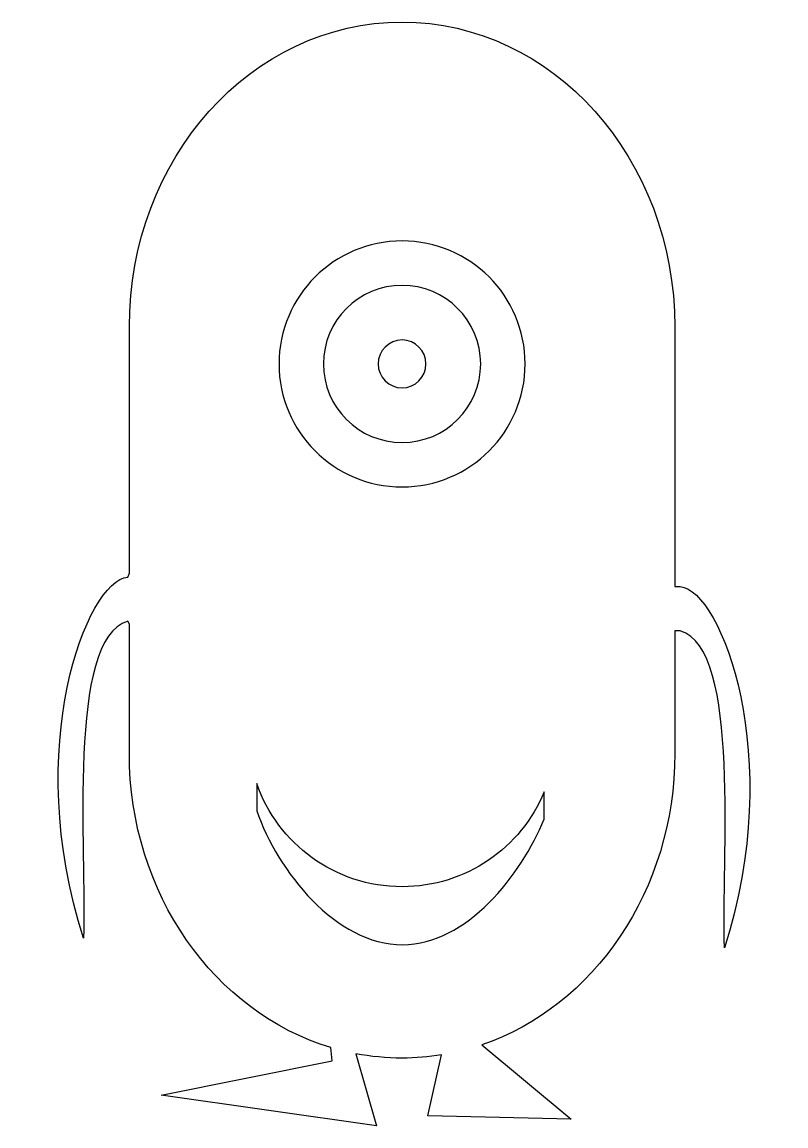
# Model space of a CAD drawing. Header units: centimetres. Extents: x -5.5 to 5.8, y -8.6 to 7.7.
import ezdxf

# ---------------------------------------------------------------- set-up
doc = ezdxf.new("R2010")
doc.units = ezdxf.units.CM
doc.header["$MEASUREMENT"] = 0
doc.layers.add('Camada 1', color=7, linetype='Continuous')

msp = doc.modelspace()

# ---------------------------------------------------------------- linework, layer by layer
at = {"layer": 'Camada 1'}
for points, knots in [([(4.2325, -1.24931), (5.13896, -1.50111), (4.83681, -4.67373), (4.88716, -5.9327), (4.88716, -5.9327), (5.79362, -3.11259), (4.83681, -0.645), (4.2325, -0.59465), (4.2325, -0.59465), (4.2325, -0.59465), (4.15225, -0.59465), (4.15225, -0.59465), (4.15225, -0.59465), (4.15225, -0.59465), (4.15225, 3.24525), (4.15225, 3.24525), (4.15225, 3.24525), (4.15225, 5.73212), (2.34874, 7.74806), (0.12349, 7.74806), (0.12349, 7.74806), (0.12349, 7.74806), (0.12349, 7.74806), (0.12349, 7.74806), (0.12349, 7.74806), (-2.10155, 7.74806), (-3.90524, 5.73212), (-3.90524, 3.24525), (-3.90524, 3.24525), (-3.90524, 3.24525), (-3.90524, -0.39322), (-3.90524, -0.39322), (-3.90524, -0.39322), (-3.90524, -0.39322), (-3.92844, -0.45222), (-3.92844, -0.45222), (-3.92844, -0.45222), (-4.53275, -0.50257), (-5.48956, -2.97015), (-4.58313, -5.79027), (-4.58313, -5.79027), (-4.53278, -4.5313), (-4.83493, -1.35868), (-3.92844, -1.10688), (-3.92844, -1.10688), (-3.92844, -1.10688), (-3.90524, -1.14858), (-3.90524, -1.14858), (-3.90524, -1.14858), (-3.90524, -1.14858), (-3.90524, -3.05829), (-3.90524, -3.05829), (-3.90524, -3.05829), (-3.90524, -5.13834), (-2.64331, -6.88911), (-0.92855, -7.40608), (-0.92855, -7.40608), (-0.92855, -7.40608), (-0.91125, -7.60396), (-0.91125, -7.60396), (-0.91125, -7.60396), (-0.91125, -7.60396), (-3.43609, -8.10913), (-3.43609, -8.10913), (-3.43609, -8.10913), (-3.43609, -8.10913), (-0.255, -8.56355), (-0.255, -8.56355), (-0.255, -8.56355), (-0.255, -8.56355), (-0.55755, -7.49736), (-0.55755, -7.49736), (-0.55755, -7.49736), (-0.33604, -7.53946), (-0.10866, -7.56107), (0.12346, -7.56107), (0.12346, -7.56107), (0.12346, -7.56107), (0.12346, -7.56107), (0.12346, -7.56107), (0.12346, -7.56107), (0.32177, -7.56107), (0.5169, -7.54496), (0.70732, -7.51387), (0.70732, -7.51387), (0.70732, -7.51387), (0.50235, -8.41208), (0.50235, -8.41208), (0.50235, -8.41208), (0.50235, -8.41208), (2.62336, -8.46246), (2.62336, -8.46246), (2.62336, -8.46246), (2.62336, -8.46246), (1.30065, -7.36558), (1.30065, -7.36558), (1.30065, -7.36558), (2.95149, -6.80297), (4.15222, -5.0876), (4.15222, -3.0583), (4.15222, -3.0583), (4.15222, -3.0583), (4.15222, -1.24932), (4.15222, -1.24932), (4.15222, -1.24932), (4.15222, -1.24932), (4.2325, -1.24931), (4.2325, -1.24931)], [0, 0, 0, 0, 0.03571429, 0.03571429, 0.03571429, 0.03571429, 0.07142857, 0.07142857, 0.07142857, 0.07142857, 0.10714286, 0.10714286, 0.10714286, 0.10714286, 0.14285714, 0.14285714, 0.14285714, 0.14285714, 0.17857143, 0.17857143, 0.17857143, 0.17857143, 0.21428571, 0.21428571, 0.21428571, 0.21428571, 0.25, 0.25, 0.25, 0.25, 0.28571429, 0.28571429, 0.28571429, 0.28571429, 0.32142857, 0.32142857, 0.32142857, 0.32142857, 0.35714286, 0.35714286, 0.35714286, 0.35714286, 0.39285714, 0.39285714, 0.39285714, 0.39285714, 0.42857143, 0.42857143, 0.42857143, 0.42857143, 0.46428571, 0.46428571, 0.46428571, 0.46428571, 0.5, 0.5, 0.5, 0.5, 0.53571429, 0.53571429, 0.53571429, 0.53571429, 0.57142857, 0.57142857, 0.57142857, 0.57142857, 0.60714286, 0.60714286, 0.60714286, 0.60714286, 0.64285714, 0.64285714, 0.64285714, 0.64285714, 0.67857143, 0.67857143, 0.67857143, 0.67857143, 0.71428571, 0.71428571, 0.71428571, 0.71428571, 0.75, 0.75, 0.75, 0.75, 0.78571429, 0.78571429, 0.78571429, 0.78571429, 0.82142857, 0.82142857, 0.82142857, 0.82142857, 0.85714286, 0.85714286, 0.85714286, 0.85714286, 0.89285714, 0.89285714, 0.89285714, 0.89285714, 0.92857143, 0.92857143, 0.92857143, 0.92857143, 1, 1, 1, 1]), ([(-1.03789, 2.69642), (-1.03789, 3.33772), (-0.51777, 3.85784), (0.12353, 3.85784), (0.12353, 3.85784), (0.76483, 3.85784), (1.28495, 3.33772), (1.28495, 2.69642), (1.28495, 2.69642), (1.28495, 2.05512), (0.76483, 1.535), (0.12353, 1.535), (0.12353, 1.535), (-0.51778, 1.53501), (-1.03789, 2.05512), (-1.03789, 2.69642)], [0, 0, 0, 0, 0.2, 0.2, 0.2, 0.2, 0.4, 0.4, 0.4, 0.4, 0.6, 0.6, 0.6, 0.6, 1, 1, 1, 1])]:
    msp.add_open_spline(points, degree=3, knots=knots, dxfattribs=at)
at = {"layer": 'Camada 1', "color": 7, "lineweight": 25}
for points, knots in [([(-1.69414, 2.69642), (-1.69414, 3.70046), (-0.88052, 4.51408), (0.12349, 4.51408), (0.12349, 4.51408), (1.12753, 4.51408), (1.94115, 3.70046), (1.94115, 2.69642), (1.94115, 2.69642), (1.94115, 1.69238), (1.12753, 0.87879), (0.12349, 0.87879), (0.12349, 0.87879), (-0.88052, 0.87876), (-1.69414, 1.69238), (-1.69414, 2.69642)], [0, 0, 0, 0, 0.2, 0.2, 0.2, 0.2, 0.4, 0.4, 0.4, 0.4, 0.6, 0.6, 0.6, 0.6, 1, 1, 1, 1]), ([(-0.22978, 2.69642), (-0.22978, 2.89155), (-0.07161, 3.05012), (0.12352, 3.05012), (0.12352, 3.05012), (0.31868, 3.05012), (0.47684, 2.89156), (0.47684, 2.69642), (0.47684, 2.69642), (0.47684, 2.50128), (0.31867, 2.34272), (0.12352, 2.34272), (0.12352, 2.34272), (-0.07164, 2.34273), (-0.22978, 2.50127), (-0.22978, 2.69642)], [0, 0, 0, 0, 0.2, 0.2, 0.2, 0.2, 0.4, 0.4, 0.4, 0.4, 0.6, 0.6, 0.6, 0.6, 1, 1, 1, 1]), ([(2.22362, -4.02968), (1.88215, -4.85312), (1.07874, -5.88668), (0.13174, -5.88668), (0.13174, -5.88668), (-0.8609, -5.88668), (-1.71304, -4.7957), (-2.02268, -3.9085), (-2.02268, -3.9085), (-2.02268, -3.9085), (-2.02268, -3.50562), (-2.02268, -3.50562), (-2.02268, -3.50562), (-1.71304, -4.39279), (-0.86955, -5.02938), (0.12346, -5.02938), (0.12346, -5.02938), (1.07006, -5.02938), (1.88212, -4.45023), (2.22359, -3.6268), (2.22359, -3.6268), (2.22359, -3.6268), (2.2236, -4.02968), (2.2236, -4.02968), (2.2236, -4.02968), (2.2236, -4.02968), (2.22362, -4.02968), (2.22362, -4.02968)], [0, 0, 0, 0, 0.125, 0.125, 0.125, 0.125, 0.25, 0.25, 0.25, 0.25, 0.375, 0.375, 0.375, 0.375, 0.5, 0.5, 0.5, 0.5, 0.625, 0.625, 0.625, 0.625, 0.75, 0.75, 0.75, 0.75, 1, 1, 1, 1])]:
    msp.add_open_spline(points, degree=3, knots=knots, dxfattribs=at)

doc.saveas('drawing.dxf')
